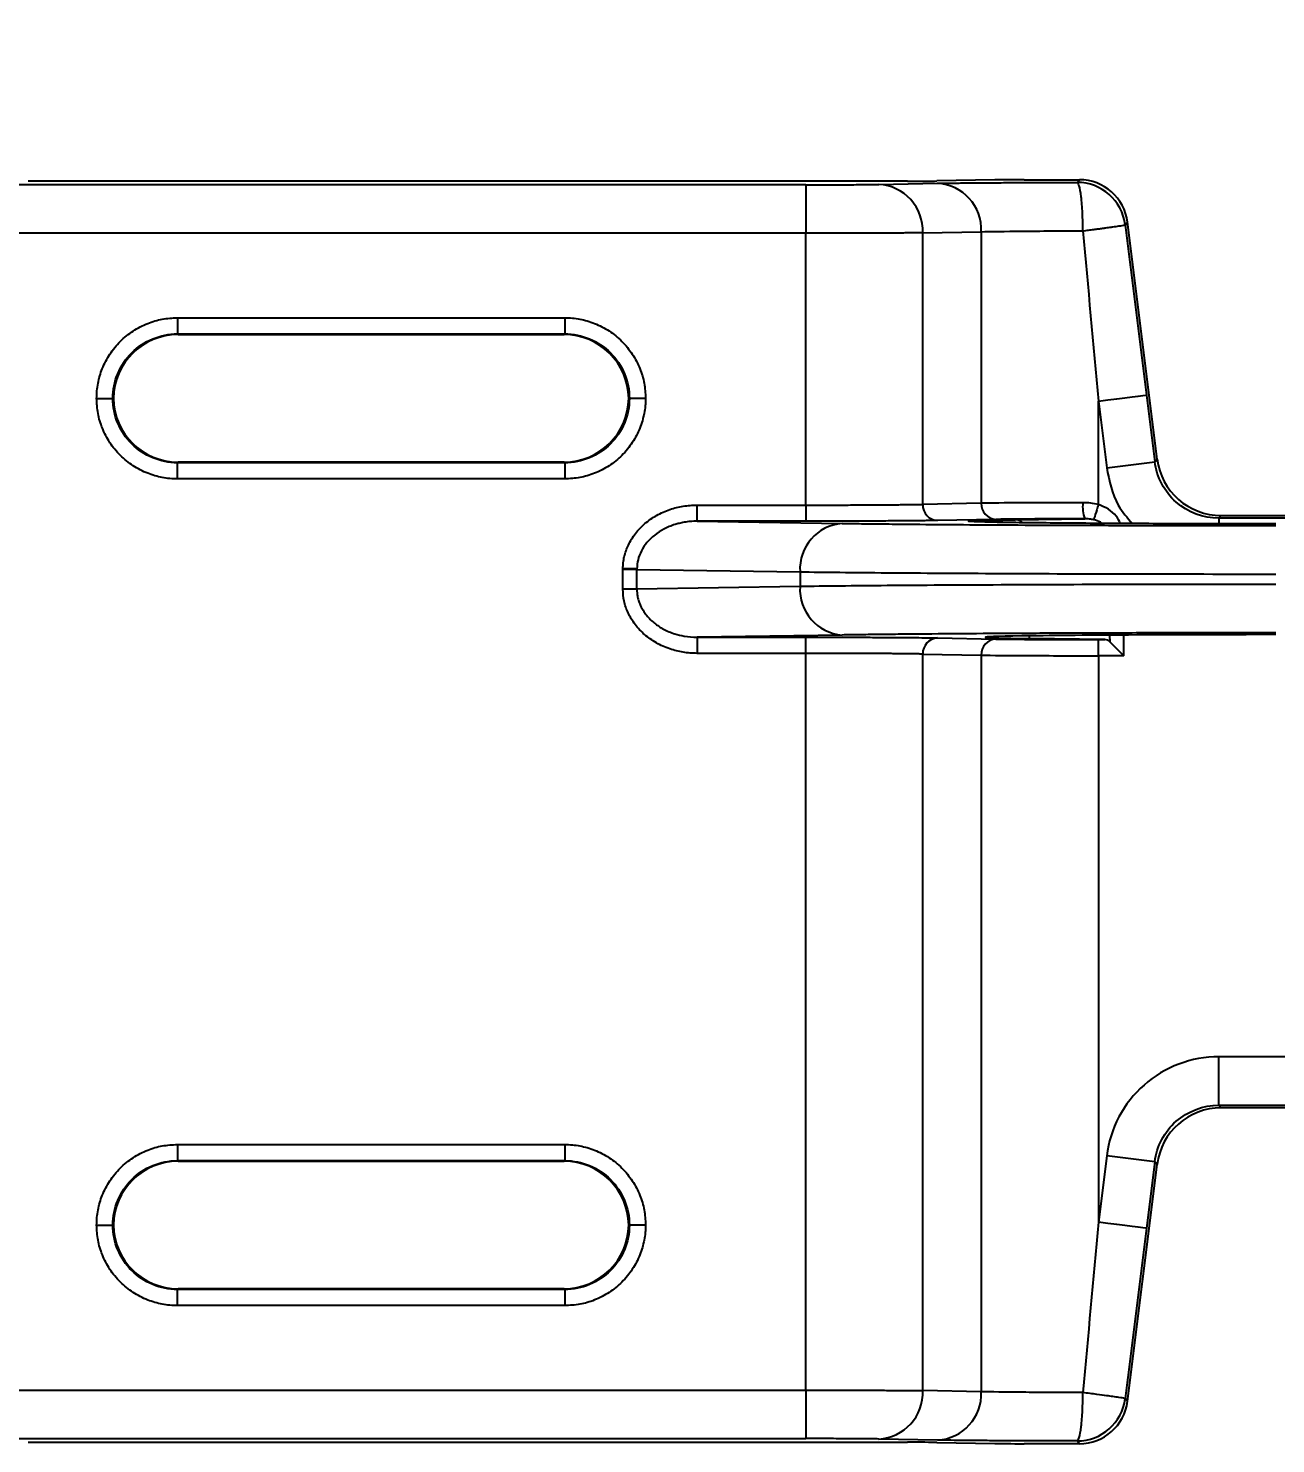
# Model space of a CAD drawing. Header units: inches. Extents: x 897.4 to 914.4, y -8.5 to 2.5.
# Drawn here: x 904.492 to 905.252, y -0.306 to 0.557 of the extents above; entities that cross this region are included whole.
import ezdxf

# ---------------------------------------------------------------- set-up
doc = ezdxf.new("R2010")
doc.units = ezdxf.units.IN
doc.header["$LTSCALE"] = 4
doc.header["$MEASUREMENT"] = 0
doc.layers.get('0').update_dxf_attribs({"linetype": 'CONTINUOUS'})
doc.layers.get('DEFPOINTS').update_dxf_attribs({"linetype": 'CONTINUOUS'})
doc.layers.add('DIMENSIONS', color=140, linetype='CONTINUOUS')
doc.styles.get("Standard").update_dxf_attribs({"font": 'romans.shx'})
doc.dimstyles.get("Standard").update_dxf_attribs({"dimtxt": 0.15, "dimasz": 0.18, "dimexe": 0.0625, "dimexo": 0.125, "dimgap": 0.0625, "dimtad": 0, "dimtih": 1, "dimtoh": 1, "dimzin": 0, "dimdsep": 46, "dimtxsty": 'Standard', "dimcen": 0.09, "dimadec": 0, "dimazin": 0, "dimtfac": 1, "dimtofl": 0, "dimtmove": 0, "dimatfit": 3, "dimfxl": 1, "dimtolj": 1, "dimtzin": 0, "dimarcsym": 0})

# ---------------------------------------------------------------- blocks, each defined once
blk = doc.blocks.new('*D14')
at = {"layer": 'DEFPOINTS', "color": 0}
for p in [(906.0023, 1.19394), (902.10105, 0.38594), (906.0023, 0.38594)]:
    blk.add_point(p, dxfattribs=at)
at = {"layer": 'DIMENSIONS', "color": 0, "lineweight": -2}
for p, q in [((902.10105, 0.51094), (902.10105, 1.25644)), ((906.0023, 0.51094), (906.0023, 1.25644)), ((902.28105, 1.19394), (903.67132, 1.19394)), ((905.8223, 1.19394), (904.43203, 1.19394))]:
    blk.add_line(p, q, dxfattribs=at)
at = {"layer": 'DIMENSIONS', "color": 0}
for points in [[(902.28105, 1.22394), (902.28105, 1.16394), (902.10105, 1.19394)], [(905.8223, 1.22394), (905.8223, 1.16394), (906.0023, 1.19394)]]:
    blk.add_solid(points, dxfattribs=at)
at = {"layer": 'DIMENSIONS', "color": 0, "char_height": 0.15, "attachment_point": 5}
for s, insert in [('\\A1;3.90', (904.05167, 1.33144)), ('\\A1;[99.1]', (904.05167, 1.01715))]:
    blk.add_mtext(s, dxfattribs=dict(at, insert=insert))

msp = doc.modelspace()

# ---------------------------------------------------------------- linework, layer by layer
for p, q in [((904.96608, 0.46125), (904.11389, 0.46125)), ((905.0282, 0.46349), (904.49242, 0.46349)), ((904.96608, 0.46125), (904.96608, 0.43172)), ((905.01068, 0.4615), (905.0463, 0.46217)), ((905.08134, 0.46425), (905.04604, 0.46359)), ((905.09918, 0.46435), (905.1329, 0.46435)), ((905.13145, 0.4627), (905.1329, 0.46435)), ((904.96608, 0.43172), (904.11491, 0.43172)), ((904.96608, 0.26603), (904.96608, 0.43172)), ((905.03744, 0.43197), (905.07306, 0.43264)), ((905.03744, 0.26647), (905.03744, 0.43197)), ((905.07306, 0.43264), (905.07306, 0.26714)), ((905.16075, 0.43684), (905.16219, 0.43848)), ((905.18024, 0.29411), (905.16219, 0.43848)), ((904.58325, 0.3802), (904.81931, 0.3802)), ((904.58325, 0.3802), (904.58325, 0.37036)), ((904.81931, 0.3802), (904.81931, 0.37036)), ((904.58325, 0.37036), (904.81931, 0.37036)), ((904.58325, 0.37036), (904.58368, 0.36993)), ((904.58368, 0.36993), (904.81888, 0.36993)), ((904.81888, 0.36993), (904.81931, 0.37036)), ((904.54432, 0.33107), (904.54389, 0.33107)), ((904.85824, 0.33107), (904.85868, 0.33107)), ((905.14443, 0.26629), (905.14443, 0.32939)), ((905.14443, 0.32939), (905.1495, 0.28881)), ((905.17373, 0.33305), (905.1788, 0.29247)), ((905.1788, 0.29247), (905.18024, 0.29411)), ((904.58368, 0.29222), (904.58325, 0.29179)), ((904.81931, 0.29179), (904.58325, 0.29179)), ((904.58325, 0.28195), (904.58325, 0.29179)), ((904.81888, 0.29222), (904.58368, 0.29222)), ((904.81931, 0.29179), (904.81888, 0.29222)), ((904.81931, 0.29179), (904.81931, 0.28195)), ((905.1495, 0.28881), (905.1788, 0.29247)), ((904.81931, 0.28195), (904.58325, 0.28195)), ((904.89994, 0.25619), (904.89994, 0.26603)), ((904.89994, 0.26603), (904.96608, 0.26603)), ((904.96608, 0.26603), (904.96608, 0.25619)), ((905.07306, 0.26714), (905.03744, 0.26647)), ((905.21931, 0.25962), (905.21786, 0.25799)), ((905.21931, 0.25962), (905.41947, 0.25962)), ((904.89994, 0.25619), (904.98822, 0.25485)), ((904.96608, 0.25619), (904.89994, 0.25619)), ((905.08199, 0.2573), (905.04636, 0.25663)), ((905.09371, 0.25705), (905.13616, 0.25764)), ((905.42092, 0.25799), (905.21786, 0.25799)), ((905.21786, 0.25799), (905.21786, 0.25483)), ((904.86321, 0.22721), (904.85468, 0.22734)), ((904.85468, 0.22683), (904.85468, 0.22734)), ((904.85468, 0.21485), (904.85468, 0.22683)), ((904.8632, 0.22683), (904.85468, 0.22683)), ((904.8632, 0.22683), (904.96265, 0.22532)), ((904.8632, 0.21485), (904.8632, 0.22683)), ((904.96265, 0.22532), (904.96265, 0.21635)), ((904.96265, 0.21635), (904.8632, 0.21485)), ((904.8632, 0.21485), (904.85468, 0.21485)), ((904.98822, 0.18682), (904.89994, 0.18549)), ((904.89994, 0.18549), (904.96608, 0.18549)), ((904.89994, 0.18549), (904.89994, 0.17565)), ((904.96608, 0.17565), (904.96608, 0.18549)), ((905.04636, 0.18504), (905.08199, 0.18438)), ((905.1023, 0.18631), (905.1023, 0.18468)), ((905.14834, 0.18403), (905.1023, 0.18468)), ((905.14443, 0.18403), (905.14834, 0.18403)), ((905.14443, 0.17419), (905.14443, 0.18403)), ((905.15153, 0.18254), (905.1515, 0.18676)), ((905.15993, 0.17419), (905.15986, 0.18681)), ((904.96608, 0.17565), (904.89994, 0.17565)), ((904.96608, -0.27351), (904.96608, 0.17565)), ((905.03744, -0.27376), (905.03744, 0.1752)), ((905.03744, 0.1752), (905.07306, 0.17453)), ((905.07306, 0.17453), (905.07306, -0.27443)), ((905.14443, 0.17419), (905.14443, -0.17118)), ((905.15993, 0.17419), (905.14443, 0.17419)), ((905.42092, -0.07025), (905.21786, -0.07025)), ((905.21786, -0.09978), (905.21786, -0.07025)), ((905.21786, -0.09978), (905.42092, -0.09978)), ((905.21786, -0.09978), (905.21931, -0.10141)), ((905.41947, -0.10141), (905.21931, -0.10141)), ((904.58325, -0.12374), (904.81931, -0.12374)), ((904.58325, -0.12374), (904.58325, -0.13358)), ((904.81931, -0.12374), (904.81931, -0.13358)), ((904.58325, -0.13358), (904.81931, -0.13358)), ((904.58325, -0.13358), (904.58368, -0.13401)), ((904.58368, -0.13401), (904.81888, -0.13401)), ((904.81888, -0.13401), (904.81931, -0.13358)), ((905.1495, -0.1306), (905.14443, -0.17118)), ((905.1788, -0.13426), (905.1495, -0.1306)), ((905.16219, -0.28027), (905.18024, -0.1359)), ((905.1788, -0.13426), (905.17373, -0.17484)), ((905.18024, -0.1359), (905.1788, -0.13426)), ((904.54432, -0.17286), (904.54389, -0.17286)), ((904.85824, -0.17286), (904.85868, -0.17286)), ((904.58368, -0.21172), (904.58325, -0.21215)), ((904.81931, -0.21215), (904.58325, -0.21215)), ((904.58325, -0.22199), (904.58325, -0.21215)), ((904.81888, -0.21172), (904.58368, -0.21172)), ((904.81931, -0.21215), (904.81888, -0.21172)), ((904.81931, -0.21215), (904.81931, -0.22199)), ((904.81931, -0.22199), (904.58325, -0.22199)), ((904.11491, -0.27351), (904.96608, -0.27351)), ((904.96608, -0.27351), (904.96608, -0.30304)), ((905.07306, -0.27443), (905.03744, -0.27376)), ((905.16219, -0.28027), (905.16075, -0.27863)), ((904.11389, -0.30304), (904.96608, -0.30304)), ((904.49242, -0.30528), (905.0282, -0.30528)), ((905.0463, -0.30395), (905.01068, -0.30329)), ((905.04604, -0.30537), (905.08134, -0.30603)), ((905.1329, -0.30613), (905.09918, -0.30613)), ((905.1329, -0.30613), (905.13145, -0.30449))]:
    msp.add_line(p, q)
at = {"flags": 128}
for points in [[(905.14443, 0.32939), (905.15011, 0.3301), (905.15558, 0.33079), (905.16063, 0.33142), (905.16506, 0.33197), (905.1687, 0.33243), (905.17142, 0.33277), (905.17312, 0.33298), (905.17373, 0.33305)], [(905.14443, 0.26629), (905.14393, 0.26468), (905.14344, 0.26311), (905.14298, 0.26164), (905.14257, 0.26031), (905.14221, 0.25915), (905.14191, 0.25821), (905.14169, 0.25751), (905.14156, 0.25706)], [(905.15993, 0.17419), (905.15793, 0.17617), (905.15602, 0.17807), (905.15427, 0.17981), (905.15275, 0.18133), (905.15153, 0.18254)], [(905.17373, -0.17484), (905.17312, -0.17477), (905.17142, -0.17456), (905.1687, -0.17422), (905.16506, -0.17376), (905.16063, -0.17321), (905.15558, -0.17258), (905.15011, -0.17189), (905.14443, -0.17118)]]:
    msp.add_lwpolyline(points, dxfattribs=at)
for centre, radius, start, end in [((905.0091, 0.43317), 0.02837, 357.57272, 86.80199), ((905.04472, 0.43384), 0.02837, 357.57281, 86.80191), ((905.13145, 0.43318), 0.02953, 7.1294, 89.99549), ((905.15679, 0.26511), 0.02194, 173.78904, 199.89693), ((905.04689, 0.26607), 0.00946, 177.57266, 266.80218), ((905.08251, 0.26674), 0.00946, 177.57221, 266.80216), ((904.9905, 0.22704), 0.02791, 94.69286, 183.51817), ((905.09361, 0.24953), 0.00752, 51.72674, 89.21514), ((904.9905, 0.21464), 0.02791, 176.48182, 265.30716), ((905.04689, 0.1756), 0.00946, 93.19776, 182.42734), ((905.08251, 0.17494), 0.00946, 93.19779, 182.42779), ((905.0091, -0.27496), 0.02837, 273.19801, 2.42728), ((905.04472, -0.27563), 0.02837, 273.19809, 2.42719), ((905.13145, -0.27496), 0.02953, 270.00451, 352.8706)]:
    msp.add_arc(centre, radius, start, end)
for centre, major_axis, ratio, start_param, end_param in [((905.0282, 0.46366), (0.01969, 0), 0.008727, 4.712389, 5.846853), ((905.09918, 0.46417), (0.01969, 0), 0.008727, 1.570796, 2.70526), ((905.13289, 0.43482), (-0.01954, -0.02214), 0.999932, 2.418406, 3.86478), ((904.58369, 0.33056), (0.02784, -0.02784), 0.999924, 2.356233, 3.913901), ((904.81887, 0.33056), (-0.02784, -0.02784), 0.999924, 2.369285, 3.926953), ((904.58369, 0.33159), (0.02784, 0.02784), 0.999924, 2.369285, 3.926953), ((904.81887, 0.33159), (-0.02784, 0.02784), 0.999924, 2.356233, 3.913901), ((905.21931, 0.29899), (0.02606, 0.02952), 0.999932, 2.418406, 3.86478), ((905.25246, 0.18549), (0.17686, 0), 0.008727, 1.570796, 3.698224), ((905.14833, 0.17419), (-0.00008, 0.00984), 0.622195, 5.721375, 6.269241), ((905.21931, -0.14078), (0.02606, -0.02952), 0.999932, 2.418406, 3.86478), ((904.58369, -0.17338), (0.02784, -0.02784), 0.999924, 2.356233, 3.913901), ((904.81887, -0.17338), (-0.02784, -0.02784), 0.999924, 2.369285, 3.926953), ((904.58369, -0.17235), (0.02784, 0.02784), 0.999924, 2.369285, 3.926953), ((904.81887, -0.17235), (-0.02784, 0.02784), 0.999924, 2.356233, 3.913901), ((905.13289, -0.27661), (-0.01954, 0.02214), 0.999932, 2.418406, 3.86478), ((905.0282, -0.30545), (0.01969, 0), 0.008727, 0.436332, 1.570796), ((905.09918, -0.30596), (0.01969, 0), 0.008727, 3.577925, 4.712389)]:
    msp.add_ellipse(centre, major_axis=major_axis, ratio=ratio, start_param=start_param, end_param=end_param)
for points, knots in [([(904.96608, 0.46125), (904.9676, 0.46125), (904.97063, 0.46125), (904.97515, 0.46126), (904.98042, 0.46127), (904.98633, 0.46129), (904.9926, 0.46132), (904.99835, 0.46135), (905.00331, 0.4614), (905.00755, 0.46145), (905.00963, 0.46148), (905.01068, 0.4615)], [0, 0, 0, 0, 0.081687, 0.163104, 0.244956, 0.372314, 0.500048, 0.627407, 0.755143, 0.877479, 1, 1, 1, 1]), ([(905.0463, 0.46217), (905.04729, 0.46218), (905.04927, 0.46222), (905.0527, 0.46227), (905.05646, 0.46232), (905.06204, 0.46238), (905.06993, 0.46246), (905.0807, 0.46253), (905.09252, 0.4626), (905.10507, 0.46265), (905.1181, 0.46269), (905.127, 0.4627), (905.13145, 0.4627)], [0, 0, 0, 0, 0.061588, 0.12296, 0.184355, 0.246014, 0.372943, 0.500063, 0.626991, 0.75411, 0.877008, 1, 1, 1, 1]), ([(905.13499, 0.43318), (905.13498, 0.43664), (905.1349, 0.44038), (905.13456, 0.44761), (905.13429, 0.45109), (905.1336, 0.45684), (905.13318, 0.4591), (905.13231, 0.46201), (905.13186, 0.46267), (905.13145, 0.4627)], [0, 0, 0, 0, 0.25, 0.25, 0.5, 0.5, 0.75, 0.75, 1, 1, 1, 1]), ([(905.03744, 0.43197), (905.03663, 0.43196), (905.03501, 0.43195), (905.03217, 0.43192), (905.02907, 0.4319), (905.02572, 0.43187), (905.02214, 0.43185), (905.01836, 0.43183), (905.01441, 0.43182), (905.01031, 0.4318), (905.00609, 0.43179), (905.00176, 0.43177), (904.99736, 0.43176), (904.9929, 0.43175), (904.98841, 0.43174), (904.9839, 0.43174), (904.9794, 0.43173), (904.97493, 0.43173), (904.97049, 0.43172), (904.96754, 0.43172), (904.96608, 0.43172)], [0, 0, 0, 0, 0.062014, 0.123268, 0.183762, 0.243496, 0.302471, 0.360686, 0.418141, 0.474836, 0.530772, 0.585947, 0.640363, 0.69402, 0.746916, 0.799052, 0.850429, 0.901046, 0.950903, 1, 1, 1, 1]), ([(905.07306, 0.43264), (905.07869, 0.43278), (905.08743, 0.43291), (905.10899, 0.4331), (905.12177, 0.43316), (905.13499, 0.43318)], [0, 0, 0, 0, 0.5, 0.5, 1, 1, 1, 1]), ([(905.13499, 0.43318), (905.13616, 0.43333), (905.13842, 0.43362), (905.14158, 0.43404), (905.14437, 0.43442), (905.1468, 0.43475), (905.14888, 0.43502), (905.15063, 0.43525), (905.15208, 0.43545), (905.15438, 0.43576), (905.15685, 0.43615), (905.15912, 0.43648), (905.16022, 0.43669), (905.16068, 0.43679), (905.16072, 0.43682), (905.16075, 0.43684)], [0, 0, 0, 0, 0.084286, 0.162368, 0.234234, 0.299877, 0.359292, 0.412481, 0.459449, 0.500205, 0.649988, 0.758411, 0.882113, 0.947002, 1, 1, 1, 1]), ([(905.16075, 0.43684), (905.16291, 0.41958), (905.16723, 0.38499), (905.17156, 0.35039), (905.17373, 0.33305)], [0, 0, 0, 0, 0.498978, 1, 1, 1, 1]), ([(904.53404, 0.33105), (904.53409, 0.3326), (904.53417, 0.33569), (904.53485, 0.34028), (904.53593, 0.34478), (904.53803, 0.35087), (904.54184, 0.35824), (904.54824, 0.36604), (904.55605, 0.37244), (904.5648, 0.37692), (904.57398, 0.37971), (904.58016, 0.38004), (904.58325, 0.3802)], [0, 0, 0, 0, 0.060274, 0.120045, 0.179851, 0.240228, 0.370043, 0.500131, 0.629944, 0.760033, 0.879946, 1, 1, 1, 1]), ([(904.81931, 0.3802), (904.82086, 0.38016), (904.82394, 0.38008), (904.82853, 0.37941), (904.83303, 0.37833), (904.83911, 0.37624), (904.84649, 0.37245), (904.85429, 0.36606), (904.86071, 0.35827), (904.8652, 0.34954), (904.86801, 0.34036), (904.86835, 0.33419), (904.86852, 0.33109)], [0, 0, 0, 0, 0.060277, 0.12005, 0.179859, 0.240239, 0.370048, 0.500131, 0.629938, 0.760022, 0.87994, 1, 1, 1, 1]), ([(904.54389, 0.33107), (904.54391, 0.34137), (904.54816, 0.35159), (904.56273, 0.36613), (904.57296, 0.37036), (904.58325, 0.37036)], [0, 0, 0, 0, 0.5, 0.5, 1, 1, 1, 1]), ([(904.81931, 0.37036), (904.8296, 0.37036), (904.83983, 0.36613), (904.8544, 0.35159), (904.85865, 0.34137), (904.85868, 0.33107)], [0, 0, 0, 0, 0.5, 0.5, 1, 1, 1, 1]), ([(904.53404, 0.33105), (904.53635, 0.33106), (904.53905, 0.33106), (904.54289, 0.33106), (904.54386, 0.33107), (904.54389, 0.33107)], [0, 0, 0, 0, 0.5, 0.5, 1, 1, 1, 1]), ([(904.58325, 0.28195), (904.5817, 0.28199), (904.57862, 0.28207), (904.57403, 0.28274), (904.56953, 0.28382), (904.56345, 0.28591), (904.55607, 0.2897), (904.54827, 0.29608), (904.54185, 0.30388), (904.53736, 0.31261), (904.53455, 0.32178), (904.53421, 0.32796), (904.53404, 0.33105)], [0, 0, 0, 0, 0.060277, 0.12005, 0.179859, 0.240239, 0.370048, 0.500131, 0.629938, 0.760022, 0.87994, 1, 1, 1, 1]), ([(904.58325, 0.29179), (904.57296, 0.29179), (904.56273, 0.29602), (904.54816, 0.31056), (904.54391, 0.32078), (904.54389, 0.33107)], [0, 0, 0, 0, 0.5, 0.5, 1, 1, 1, 1]), ([(904.86852, 0.33109), (904.86847, 0.32954), (904.86839, 0.32646), (904.86771, 0.32187), (904.86663, 0.31737), (904.86453, 0.31128), (904.86072, 0.30391), (904.85432, 0.29611), (904.84651, 0.28971), (904.83776, 0.28523), (904.82858, 0.28244), (904.8224, 0.28211), (904.81931, 0.28195)], [0, 0, 0, 0, 0.060274, 0.120045, 0.179851, 0.240228, 0.370043, 0.500131, 0.629944, 0.760033, 0.879946, 1, 1, 1, 1]), ([(904.85868, 0.33107), (904.85865, 0.32078), (904.8544, 0.31056), (904.83983, 0.29602), (904.8296, 0.29179), (904.81931, 0.29179)], [0, 0, 0, 0, 0.5, 0.5, 1, 1, 1, 1]), ([(904.86852, 0.33109), (904.86621, 0.33109), (904.86351, 0.33109), (904.85967, 0.33108), (904.8587, 0.33108), (904.85868, 0.33107)], [0, 0, 0, 0, 0.5, 0.5, 1, 1, 1, 1]), ([(905.1495, 0.28881), (905.15105, 0.28076), (905.15352, 0.26796), (905.16207, 0.25832), (905.16525, 0.25474)], [0, 0, 0, 0, 0.628422, 1, 1, 1, 1]), ([(905.21786, 0.25799), (905.20837, 0.25799), (905.19892, 0.26156), (905.18469, 0.27412), (905.17998, 0.28305), (905.1788, 0.29247)], [0, 0, 0, 0, 0.5, 0.5, 1, 1, 1, 1]), ([(905.13498, 0.26748), (905.12176, 0.26747), (905.10898, 0.26743), (905.08743, 0.26731), (905.07869, 0.26723), (905.07306, 0.26714)], [0, 0, 0, 0, 0.5, 0.5, 1, 1, 1, 1]), ([(904.85468, 0.22734), (904.85474, 0.22857), (904.85485, 0.23102), (904.85552, 0.23465), (904.85655, 0.23821), (904.85853, 0.24304), (904.86211, 0.24889), (904.86801, 0.255), (904.87517, 0.26), (904.88314, 0.26348), (904.8915, 0.26565), (904.89712, 0.2659), (904.89994, 0.26603)], [0, 0, 0, 0, 0.055968, 0.111643, 0.167673, 0.224692, 0.349087, 0.477339, 0.608962, 0.744307, 0.87147, 1, 1, 1, 1]), ([(904.96608, 0.26603), (904.96796, 0.26603), (904.97177, 0.26603), (904.9775, 0.26604), (904.98328, 0.26605), (904.98908, 0.26606), (904.99484, 0.26608), (905.00054, 0.26611), (905.00612, 0.26614), (905.01153, 0.26617), (905.01672, 0.26621), (905.02165, 0.26626), (905.02625, 0.2663), (905.03047, 0.26636), (905.03428, 0.26641), (905.03638, 0.26645), (905.03744, 0.26647)], [0, 0, 0, 0, 0.063265, 0.127787, 0.193564, 0.260597, 0.328886, 0.398431, 0.469231, 0.541288, 0.6146, 0.689169, 0.764993, 0.842073, 0.920408, 1, 1, 1, 1]), ([(905.15794, 0.25478), (905.15715, 0.25631), (905.15537, 0.25975), (905.15061, 0.26386), (905.14653, 0.26547), (905.14443, 0.26629)], [0, 0, 0, 0, 0.281885, 0.631511, 1, 1, 1, 1]), ([(904.89994, 0.25619), (904.89854, 0.25615), (904.89591, 0.25609), (904.89225, 0.25559), (904.88917, 0.25495), (904.88492, 0.25376), (904.87977, 0.25164), (904.87397, 0.24791), (904.86931, 0.24344), (904.86587, 0.23828), (904.86368, 0.23282), (904.86336, 0.22905), (904.86321, 0.22721)], [0, 0, 0, 0, 0.081899, 0.153401, 0.214506, 0.265219, 0.410442, 0.536881, 0.664054, 0.782498, 0.893832, 1, 1, 1, 1]), ([(905.04636, 0.25663), (905.04546, 0.25662), (905.04365, 0.25658), (905.04047, 0.25654), (905.03695, 0.25649), (905.03168, 0.25644), (905.02416, 0.25637), (905.01384, 0.2563), (905.00254, 0.25625), (904.99062, 0.25621), (904.97838, 0.25619), (904.97018, 0.25619), (904.96608, 0.25619)], [0, 0, 0, 0, 0.0613581, 0.1224448, 0.1835572, 0.2449922, 0.3724306, 0.5000773, 0.6275144, 0.7551599, 0.8775284, 1, 1, 1, 1]), ([(904.98822, 0.25485), (904.99013, 0.25482), (904.99394, 0.25477), (905.00009, 0.25469), (905.00655, 0.25461), (905.01334, 0.25453), (905.02046, 0.25445), (905.02791, 0.25438), (905.04244, 0.25425), (905.0656, 0.25407), (905.09945, 0.25387), (905.13598, 0.25371), (905.16797, 0.25362), (905.19393, 0.25357), (905.21329, 0.25354), (905.23282, 0.25352), (905.24591, 0.25352), (905.25246, 0.25352)], [0, 0, 0, 0, 0.035216, 0.070317, 0.105348, 0.140358, 0.175394, 0.210505, 0.245737, 0.372845, 0.500018, 0.627124, 0.754297, 0.815838, 0.877132, 0.938434, 1, 1, 1, 1]), ([(905.06721, 0.25599), (905.06677, 0.25601), (905.06494, 0.25611), (905.06543, 0.25629), (905.0685, 0.2565), (905.07619, 0.25676), (905.08686, 0.25693), (905.09371, 0.25705)], [0, 0, 0, 0, 0.065429, 0.272891, 0.464506, 0.656287, 1, 1, 1, 1]), ([(905.25246, 0.25455), (905.24522, 0.25455), (905.23073, 0.25456), (905.20848, 0.25459), (905.18607, 0.25465), (905.1634, 0.25474), (905.14172, 0.25486), (905.1214, 0.25501), (905.10344, 0.25519), (905.08843, 0.25539), (905.077, 0.25561), (905.06976, 0.25581), (905.06793, 0.25594), (905.06721, 0.25599)], [0, 0, 0, 0, 0.08008, 0.160198, 0.249355, 0.338588, 0.435041, 0.531571, 0.632137, 0.732779, 0.833345, 0.933989, 1, 1, 1, 1]), ([(905.13616, 0.25764), (905.13474, 0.25764), (905.1319, 0.25764), (905.12771, 0.25763), (905.12358, 0.25762), (905.11809, 0.2576), (905.11139, 0.25757), (905.10388, 0.25753), (905.09702, 0.25748), (905.09104, 0.25743), (905.08589, 0.25737), (905.08329, 0.25732), (905.08199, 0.2573)], [0, 0, 0, 0, 0.061566, 0.122929, 0.18433, 0.246008, 0.37288, 0.500054, 0.626927, 0.754103, 0.876976, 1, 1, 1, 1]), ([(905.14156, 0.25706), (905.1407, 0.25723), (905.13888, 0.2576), (905.1371, 0.25763), (905.13616, 0.25764)], [0, 0, 0, 0, 0.4724, 1, 1, 1, 1]), ([(905.14666, 0.25484), (905.14633, 0.25509), (905.14481, 0.25621), (905.14299, 0.25669), (905.14156, 0.25706)], [0, 0, 0, 0, 0.215863, 1, 1, 1, 1]), ([(904.96265, 0.22532), (904.97725, 0.22512), (904.99518, 0.22494), (905.03648, 0.22461), (905.05985, 0.22447), (905.11043, 0.22423), (905.13764, 0.22414), (905.19406, 0.22402), (905.22326, 0.22399), (905.25246, 0.22399)], [0, 0, 0, 0, 0.25, 0.25, 0.5, 0.5, 0.75, 0.75, 1, 1, 1, 1]), ([(905.25246, 0.21768), (905.22326, 0.21768), (905.19406, 0.21765), (905.13764, 0.21753), (905.11043, 0.21744), (905.05985, 0.21721), (905.03648, 0.21707), (904.99518, 0.21674), (904.97725, 0.21655), (904.96265, 0.21635)], [0, 0, 0, 0, 0.25, 0.25, 0.5, 0.5, 0.75, 0.75, 1, 1, 1, 1]), ([(904.89994, 0.17565), (904.89851, 0.17568), (904.89567, 0.17575), (904.89145, 0.17628), (904.8873, 0.17714), (904.88173, 0.17879), (904.875, 0.18178), (904.86781, 0.18684), (904.86189, 0.19305), (904.85774, 0.20004), (904.85514, 0.2074), (904.85483, 0.21237), (904.85468, 0.21485)], [0, 0, 0, 0, 0.064584, 0.128467, 0.192086, 0.255882, 0.391033, 0.523055, 0.651028, 0.775764, 0.888402, 1, 1, 1, 1]), ([(904.8632, 0.21485), (904.86324, 0.21393), (904.8633, 0.21207), (904.86381, 0.20929), (904.86464, 0.20653), (904.86582, 0.20382), (904.86734, 0.20117), (904.86921, 0.19863), (904.87141, 0.19623), (904.87471, 0.19331), (904.87962, 0.19011), (904.88579, 0.18756), (904.8927, 0.18584), (904.89729, 0.18562), (904.89994, 0.18549)], [0, 0, 0, 0, 0.052718, 0.106415, 0.161368, 0.217838, 0.276065, 0.336266, 0.39864, 0.463366, 0.589768, 0.735081, 0.846754, 1, 1, 1, 1]), ([(904.96608, 0.18549), (904.96813, 0.18549), (904.97223, 0.18549), (904.97835, 0.18548), (904.98441, 0.18547), (904.99253, 0.18546), (905.00253, 0.18542), (905.01383, 0.18537), (905.02416, 0.1853), (905.0331, 0.18523), (905.04072, 0.18514), (905.04448, 0.18508), (905.04636, 0.18504)], [0, 0, 0, 0, 0.061356, 0.122441, 0.183552, 0.244986, 0.372422, 0.500068, 0.627506, 0.755154, 0.877525, 1, 1, 1, 1]), ([(905.25246, 0.18816), (905.24871, 0.18816), (905.24123, 0.18815), (905.23002, 0.18815), (905.21888, 0.18814), (905.20778, 0.18813), (905.19673, 0.18811), (905.18574, 0.18809), (905.16532, 0.18805), (905.13599, 0.18796), (905.09946, 0.18781), (905.0656, 0.18761), (905.04034, 0.18741), (905.0222, 0.18724), (905.00981, 0.18711), (904.99835, 0.18697), (904.9916, 0.18687), (904.98822, 0.18682)], [0, 0, 0, 0, 0.035215, 0.070315, 0.105345, 0.140354, 0.17539, 0.2105, 0.245731, 0.372837, 0.50001, 0.627117, 0.754291, 0.815834, 0.877129, 0.938432, 1, 1, 1, 1]), ([(905.08199, 0.18438), (905.08269, 0.18436), (905.08409, 0.18434), (905.08657, 0.1843), (905.08931, 0.18427), (905.0934, 0.18423), (905.09925, 0.18417), (905.10728, 0.18412), (905.11607, 0.18408), (905.12534, 0.18405), (905.13486, 0.18403), (905.14124, 0.18403), (905.14443, 0.18403)], [0, 0, 0, 0, 0.061347, 0.12243, 0.183546, 0.244992, 0.3724, 0.500077, 0.627484, 0.75516, 0.877514, 1, 1, 1, 1]), ([(905.03744, 0.1752), (905.03663, 0.17522), (905.03501, 0.17525), (905.03217, 0.1753), (905.02907, 0.17534), (905.02572, 0.17538), (905.02214, 0.17542), (905.01836, 0.17545), (905.01441, 0.17548), (905.01031, 0.17551), (905.00609, 0.17554), (905.00176, 0.17556), (904.99736, 0.17558), (904.9929, 0.1756), (904.98841, 0.17561), (904.9839, 0.17563), (904.9794, 0.17564), (904.97493, 0.17564), (904.97049, 0.17565), (904.96754, 0.17565), (904.96608, 0.17565)], [0, 0, 0, 0, 0.062015, 0.123269, 0.183764, 0.243499, 0.302474, 0.360689, 0.418145, 0.47484, 0.530775, 0.585951, 0.640367, 0.694022, 0.746918, 0.799054, 0.850431, 0.901047, 0.950903, 1, 1, 1, 1]), ([(905.07306, 0.17453), (905.07936, 0.17443), (905.08956, 0.17434), (905.11468, 0.17422), (905.12953, 0.17419), (905.14443, 0.17419)], [0, 0, 0, 0, 0.5, 0.5, 1, 1, 1, 1]), ([(905.21786, -0.07025), (905.20956, -0.07025), (905.20126, -0.07177), (905.18572, -0.07764), (905.17849, -0.082), (905.16604, -0.09299), (905.16082, -0.09962), (905.15307, -0.11431), (905.15053, -0.12236), (905.1495, -0.1306)], [0, 0, 0, 0, 0.25, 0.25, 0.5, 0.5, 0.75, 0.75, 1, 1, 1, 1]), ([(905.1788, -0.13426), (905.17998, -0.12484), (905.18469, -0.11591), (905.19892, -0.10335), (905.20837, -0.09978), (905.21786, -0.09978)], [0, 0, 0, 0, 0.5, 0.5, 1, 1, 1, 1]), ([(904.53404, -0.17288), (904.53409, -0.17133), (904.53417, -0.16825), (904.53485, -0.16366), (904.53593, -0.15916), (904.53803, -0.15307), (904.54184, -0.1457), (904.54824, -0.1379), (904.55605, -0.13149), (904.5648, -0.12702), (904.57398, -0.12423), (904.58016, -0.1239), (904.58325, -0.12374)], [0, 0, 0, 0, 0.060274, 0.120045, 0.179851, 0.240228, 0.370043, 0.500131, 0.629944, 0.760033, 0.879946, 1, 1, 1, 1]), ([(904.81931, -0.12374), (904.82086, -0.12378), (904.82394, -0.12386), (904.82853, -0.12453), (904.83303, -0.12561), (904.83911, -0.1277), (904.84649, -0.13149), (904.85429, -0.13787), (904.86071, -0.14567), (904.8652, -0.1544), (904.86801, -0.16357), (904.86835, -0.16975), (904.86852, -0.17284)], [0, 0, 0, 0, 0.060277, 0.12005, 0.179859, 0.240239, 0.370048, 0.500131, 0.629938, 0.760022, 0.87994, 1, 1, 1, 1]), ([(904.54389, -0.17286), (904.54391, -0.16257), (904.54816, -0.15235), (904.56273, -0.13781), (904.57296, -0.13358), (904.58325, -0.13358)], [0, 0, 0, 0, 0.5, 0.5, 1, 1, 1, 1]), ([(904.81931, -0.13358), (904.8296, -0.13358), (904.83983, -0.13781), (904.8544, -0.15235), (904.85865, -0.16257), (904.85868, -0.17286)], [0, 0, 0, 0, 0.5, 0.5, 1, 1, 1, 1]), ([(904.53404, -0.17288), (904.53635, -0.17288), (904.53905, -0.17288), (904.54289, -0.17287), (904.54386, -0.17287), (904.54389, -0.17286)], [0, 0, 0, 0, 0.5, 0.5, 1, 1, 1, 1]), ([(904.58325, -0.22199), (904.5817, -0.22195), (904.57862, -0.22187), (904.57403, -0.2212), (904.56953, -0.22012), (904.56345, -0.21803), (904.55607, -0.21424), (904.54827, -0.20785), (904.54185, -0.20006), (904.53736, -0.19133), (904.53455, -0.18215), (904.53421, -0.17597), (904.53404, -0.17288)], [0, 0, 0, 0, 0.060277, 0.12005, 0.179859, 0.240239, 0.370048, 0.500131, 0.629938, 0.760022, 0.87994, 1, 1, 1, 1]), ([(904.58325, -0.21215), (904.57296, -0.21215), (904.56273, -0.20792), (904.54816, -0.19338), (904.54391, -0.18316), (904.54389, -0.17286)], [0, 0, 0, 0, 0.5, 0.5, 1, 1, 1, 1]), ([(904.86852, -0.17284), (904.86847, -0.17439), (904.86839, -0.17748), (904.86771, -0.18207), (904.86663, -0.18657), (904.86453, -0.19265), (904.86072, -0.20003), (904.85432, -0.20783), (904.84651, -0.21423), (904.83776, -0.21871), (904.82858, -0.2215), (904.8224, -0.22183), (904.81931, -0.22199)], [0, 0, 0, 0, 0.060274, 0.120045, 0.179851, 0.240228, 0.370043, 0.500131, 0.629944, 0.760033, 0.879946, 1, 1, 1, 1]), ([(904.85868, -0.17286), (904.85865, -0.18316), (904.8544, -0.19338), (904.83983, -0.20792), (904.8296, -0.21215), (904.81931, -0.21215)], [0, 0, 0, 0, 0.5, 0.5, 1, 1, 1, 1]), ([(904.86852, -0.17284), (904.86621, -0.17285), (904.86351, -0.17285), (904.85967, -0.17285), (904.8587, -0.17286), (904.85868, -0.17286)], [0, 0, 0, 0, 0.5, 0.5, 1, 1, 1, 1]), ([(905.17373, -0.17484), (905.17156, -0.19218), (905.16723, -0.22677), (905.16291, -0.26137), (905.16075, -0.27863)], [0, 0, 0, 0, 0.501022, 1, 1, 1, 1]), ([(904.96608, -0.27351), (904.96796, -0.27351), (904.97177, -0.27351), (904.9775, -0.27352), (904.98328, -0.27352), (904.98908, -0.27353), (904.99484, -0.27354), (905.00054, -0.27356), (905.00612, -0.27358), (905.01153, -0.27359), (905.01672, -0.27362), (905.02165, -0.27364), (905.02625, -0.27367), (905.03047, -0.2737), (905.03428, -0.27373), (905.03638, -0.27375), (905.03744, -0.27376)], [0, 0, 0, 0, 0.063266, 0.127788, 0.193566, 0.260599, 0.328889, 0.398434, 0.469235, 0.541292, 0.614604, 0.689172, 0.764996, 0.842075, 0.92041, 1, 1, 1, 1]), ([(905.13499, -0.27497), (905.12177, -0.27495), (905.10899, -0.27489), (905.08743, -0.2747), (905.07869, -0.27457), (905.07306, -0.27443)], [0, 0, 0, 0, 0.5, 0.5, 1, 1, 1, 1]), ([(905.13145, -0.30449), (905.13186, -0.30446), (905.13231, -0.3038), (905.13318, -0.30089), (905.1336, -0.29863), (905.13429, -0.29288), (905.13456, -0.2894), (905.1349, -0.28217), (905.13498, -0.27843), (905.13499, -0.27497)], [0, 0, 0, 0, 0.25, 0.25, 0.5, 0.5, 0.75, 0.75, 1, 1, 1, 1]), ([(905.16075, -0.27863), (905.16072, -0.27861), (905.16068, -0.27858), (905.16022, -0.27848), (905.15912, -0.27827), (905.15685, -0.27794), (905.15371, -0.27744), (905.14918, -0.27686), (905.14314, -0.27604), (905.13791, -0.27535), (905.13499, -0.27497)], [0, 0, 0, 0, 0.053047, 0.118026, 0.241874, 0.350383, 0.500385, 0.622854, 0.78945, 1, 1, 1, 1]), ([(905.01068, -0.30329), (905.01, -0.30328), (905.00865, -0.30325), (905.00614, -0.30322), (905.0028, -0.30318), (904.99835, -0.30314), (904.99262, -0.30311), (904.98633, -0.30308), (904.97971, -0.30306), (904.97292, -0.30304), (904.96836, -0.30304), (904.96608, -0.30304)], [0, 0, 0, 0, 0.081689, 0.163109, 0.244962, 0.372322, 0.500057, 0.627416, 0.75515, 0.877482, 1, 1, 1, 1]), ([(905.13145, -0.30449), (905.12922, -0.30449), (905.12476, -0.30448), (905.11817, -0.30447), (905.11167, -0.30446), (905.10304, -0.30443), (905.09252, -0.30439), (905.08071, -0.30432), (905.06993, -0.30424), (905.06053, -0.30416), (905.05245, -0.30406), (905.04835, -0.30399), (905.0463, -0.30395)], [0, 0, 0, 0, 0.061586, 0.122956, 0.18435, 0.246008, 0.372935, 0.500055, 0.626983, 0.754104, 0.877004, 1, 1, 1, 1])]:
    msp.add_open_spline(points, degree=3, knots=knots)
for points in [[(905.13499, 0.43318), (905.13811, 0.39886), (905.14127, 0.36414), (905.14443, 0.32939)], [(905.14443, 0.26629), (905.14134, 0.26713), (905.13818, 0.26749), (905.13498, 0.26748)], [(904.86321, 0.22721), (904.86321, 0.22709), (904.8632, 0.22696), (904.8632, 0.22683)], [(905.14443, -0.17118), (905.14127, -0.20593), (905.13811, -0.24065), (905.13499, -0.27497)]]:
    msp.add_open_spline(points, degree=3)

# ---------------------------------------------------------------- dimensions: what is measured, and where the dimension line sits
at = {"layer": 'DIMENSIONS'}
dim = msp.add_linear_dim(base=(906.0023, 1.19394), p1=(902.10105, 0.38594), p2=(906.0023, 0.38594), dimstyle='Standard', override={"dimpost": '\\X'}, dxfattribs=at)
dim.commit()
dim.dimension.update_dxf_attribs({"geometry": '*D14', "text_midpoint": (904.05167, 1.19394)})

doc.saveas('drawing.dxf')
